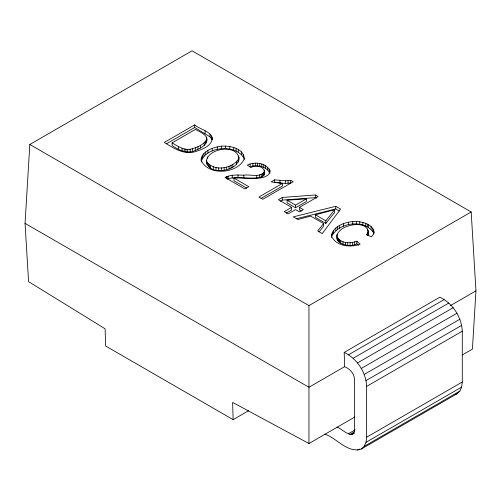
<?xml version="1.0" encoding="UTF-8"?>
<svg xmlns="http://www.w3.org/2000/svg" width="501" height="501" viewBox="0 0 501 501"><rect width="100%" height="100%" fill="white"/><g stroke="black" fill="none" stroke-linecap="round" stroke-linejoin="round"><path stroke-width="0.75" d="M233.954 178.105C244 177.498 254.383 180.091 264.196 177.078C266.983 176.083 270.471 173.897 269.882 170.44C265.787 162.75 254.577 161.428 247.25 165.105L250.757 167.578C255.015 165.011 263.607 165.825 264.503 171.499C260.42 178.156 249.949 174.029 243.824 175.187C237.599 175.012 230.748 174.404 225.062 177.467L244.914 188.927L248.809 186.679L233.954 178.105L233.954 180.736L246.78 188.138M227.229 176.44L227.229 179.07C238.251 175.582 250.099 179.853 261.184 177.053C263 176.496 265.279 174.755 264.303 172.62M212.255 138.019C211.867 146.211 201.903 149.423 195.453 151.621C184.092 155.197 173.471 148.139 164.334 142.403L194.701 124.874C199.761 129.703 212.524 131.093 212.255 139.992M331.443 237.411C331.493 225.625 346.811 221.336 356.462 221.429C363.463 221.968 374.829 224.955 373.896 233.967M248.696 410.663L233.147 419.638L105.623 346.009L105.091 328.788L28.576 281.637L25.05 223.358L29.822 144.47L192.052 50.808L471.178 211.967L475.95 290.849L472.424 349.128L462.291 354.977M201.164 162.08C205.116 145.872 237.787 143.63 244.306 159.193C244.244 148.371 229.928 145.478 221.323 146.179C213.457 147.375 201.765 150.701 201.12 160.22C208.122 176.264 237.43 173.91 244.306 158.93M206.537 160.452C208.767 148.321 235.984 143.818 238.896 157.721C239.384 171.755 206.581 176.69 206.537 160.452L207.076 162.186L207.076 164.816M206.537 163.082L206.669 161.316M206.556 142.059C208.879 134.763 200.087 132.383 195.478 129.371L172.119 142.854L172.119 145.484C178.782 150.175 187.274 154.295 195.34 150.457C200.625 148.233 208.147 144.845 206.7 137.856M361.302 449.028L364.202 446.341L366.018 442.314L366.638 437.229L366.638 386.39C365.993 372.124 357.038 358.647 344.206 352.403L439.847 297.181C452.685 303.424 461.634 316.901 462.285 331.174L462.285 382.012L461.665 387.098L459.843 391.118L456.95 393.805L361.302 449.028C347.619 453.605 336.76 438.037 324.842 434.135M358.484 245.327L356.844 243.805C348.652 248.634 329.539 242.315 339.446 231.111C345.527 223.653 370.872 219.745 367.897 235.232L368.248 231.437M238.257 162.23L238.257 159.6L238.896 157.721M373.834 230.498L373.834 233.128C364.891 218.812 338.613 222.037 331.518 236.748L331.518 234.117M373.896 232.652L373.088 234.756L371.56 236.722L366.356 234.781L367.897 232.602M172.119 142.854C178.131 146.542 185.063 151.152 192.453 148.722C197.701 146.975 204.039 144.739 206.556 139.428M207.076 162.186C214.785 171.705 231.324 168.58 238.257 159.6M323.596 223.565L317.709 230.955L322.256 233.579L340.561 209.086L335.733 206.299L293.317 216.87L297.857 219.494L310.658 216.094L323.596 223.565L323.596 226.195L319.068 231.882M325.813 223.427L325.813 220.797L334.643 209.719L334.643 212.349L325.813 223.427L315.448 217.447L315.448 214.816L334.643 209.719M336.973 427.115C340.868 427.829 353.324 441.068 354.495 430.215L354.495 379.382C354.332 373.514 349.811 368.836 344.625 366.669L344.206 352.403M166.357 143.868L194.701 127.504L210.007 136.848L211.967 139.535L211.967 136.911M282.589 183.36L258.929 197.018L262.825 199.266L293.185 181.738L290.68 180.291L285.351 180.805L274.698 179.828L271.104 181.894L282.589 183.36L282.589 185.99L260.958 198.477M301.358 211.109L299.416 209.988L299.416 207.358L318.097 196.567L315.373 194.995L282.288 197.469L278.393 199.717L291.626 207.358L291.626 209.988L286.253 213.094M280.341 201.22L282.288 200.099L315.373 197.626L316.463 198.252M291.626 207.358L284.23 211.629L288.125 213.877L295.521 209.606L299.416 211.854L303.305 209.606L299.416 207.358M287.092 200.243L295.521 205.109L306.455 198.797L306.455 201.427L295.521 207.74L287.092 202.874L287.092 200.243L306.455 198.797M29.822 144.47L308.948 305.629L471.178 211.967M348.42 354.84L444.068 299.617M353.136 358.278L448.783 303.055M344.625 366.669L308.948 387.267L25.05 223.358M450.368 305.623L475.95 290.849M357.532 362.912L453.18 307.695M361.302 368.435L456.95 313.213M364.202 374.466L459.843 319.243M366.018 380.591L461.665 325.368M366.638 386.39L462.285 331.174M233.147 419.638L232.621 402.416L308.948 443.51L354.883 416.989M348.42 433.722L355.159 429.833M349.992 434.392L354.708 431.668M351.458 434.536L354.151 432.983M352.717 434.148L354.063 433.371M366.638 437.229L462.285 382.012M366.018 442.314L461.665 387.098M357.532 450.192L359.555 449.021M364.202 446.341L459.843 391.118M336.904 235.771C339.402 243.605 350.381 243.812 356.844 241.175L360.131 244.225C350.525 247.707 336.083 246.473 331.443 236.096M455.691 394.193L456.95 393.805M296.341 218.743L335.733 208.93L339.352 211.021M269.882 173.07C266.4 166.263 256.932 164.51 250.062 166.62L250.062 163.99M274.698 179.828L274.698 182.452L285.351 183.429L290.68 182.921L290.68 180.291M315.448 214.816L325.813 220.797M238.896 160.351L238.745 155.949M368.248 234.067L368.172 230.153M372.876 228.418L372.876 231.042M371.084 226.521L371.084 229.151M368.68 224.874L368.68 227.504M367.527 228.882L367.527 230.197M367.277 224.129L367.277 226.759M365.768 223.452L365.768 226.083M362.881 222.475L362.881 225.099M359.749 221.786L359.749 224.417M356.844 241.175L356.844 243.805M356.462 221.429L356.462 224.06M354.714 241.883L354.714 244.513M352.748 221.486L352.748 224.11M352.435 242.409L352.435 245.039M350.099 242.684L350.099 245.315M348.427 222.125L348.427 224.755M347.719 242.678L347.719 245.308M345.389 242.378L345.389 245.008M343.567 223.609L343.567 226.239M343.01 241.714L343.01 244.344M340.724 240.649L340.724 243.279M339.734 240.01L339.734 242.641M339.346 225.657L339.346 228.287M338.87 239.315L338.87 241.945M337.893 238.232L337.893 240.862M337.499 226.815L337.499 229.439M337.229 237.073L337.229 239.703M337.142 234.199L337.142 235.514M335.845 228.061L335.845 230.692M335.733 206.299L335.733 208.93M333.534 230.341L333.534 232.971M332.257 232.182L332.257 234.812M315.373 194.995L315.373 197.626M308.948 305.629L308.948 443.51M295.521 205.109L295.521 207.74M288.05 180.661L288.05 183.291M285.351 180.805L285.351 183.429M282.288 197.469L282.288 200.099M279.946 180.592L279.946 183.222M269.882 170.44L269.882 172.413M269.231 168.937L269.231 171.567M267.684 167.246L267.684 169.877M265.549 165.781L265.549 168.405M264.528 170.735L264.503 174.123M264.303 169.989L264.24 174.868M263.758 164.854L263.758 167.484M263.664 172.989L263.664 175.619M262.58 173.784L262.58 176.415M261.785 164.077L261.785 166.708M261.184 174.423L261.184 177.053M259.762 163.52L259.762 166.15M259.587 174.874L259.587 177.504M257.595 163.188L257.595 165.812M256.769 175.294L256.769 177.924M255.366 163.101L255.366 165.731M252.905 163.32L252.905 165.95M243.824 175.187L243.824 177.817M243.411 154.258L243.411 156.888M241.469 151.884L241.469 154.515M238.313 149.605L238.313 152.235M238.013 174.955L238.013 177.586M236.597 161.691L236.597 164.322M236.14 148.484L236.14 151.114M233.729 147.532L233.729 150.162M232.827 164.441L232.827 167.071M232.226 175.306L232.226 177.936M231.017 165.411L231.017 168.042M229.815 146.53L229.815 149.16M229.051 166.269L229.051 168.9M228.168 176.139L228.168 178.769M226.684 167.071L226.684 169.701M226.339 176.797L226.339 178.769M225.6 146.079L225.6 148.709M224.129 167.647L224.129 170.271M221.429 167.923L221.429 170.553M221.323 146.179L221.323 148.81M218.686 167.891L218.686 170.515M217.302 146.799L217.302 149.43M216.012 167.534L216.012 170.165M213.269 166.77L213.269 169.401M212.28 148.365L212.28 150.995M211.409 135.827L211.409 138.458M210.639 165.543L210.639 168.173M210.007 134.218L210.007 136.848M209.368 164.716L209.368 167.347M208.291 163.802L208.291 166.432M207.921 150.5L207.921 153.131M207.546 156.851L207.546 158.166M206.487 136.998L206.487 138.314M205.742 151.947L205.742 154.577M205.673 141.251L205.673 143.875M205.084 130.867L205.084 133.498M204.226 142.766L204.226 145.396M203.913 153.544L203.913 156.174M202.247 155.654L202.247 158.285M201.258 157.903L201.258 160.533M200.381 145.415L200.381 148.046M197.97 146.699L197.97 149.329M195.34 147.826L195.34 150.457M194.701 124.874L194.701 127.504M192.453 148.722L192.453 151.352M190.13 149.179L190.13 151.809M187.7 149.367L187.7 151.997M185.896 149.267L185.896 151.897M184.168 148.947L184.168 151.578M182.051 148.277L182.051 150.907M178.381 146.467L178.381 149.098"/></g></svg>
